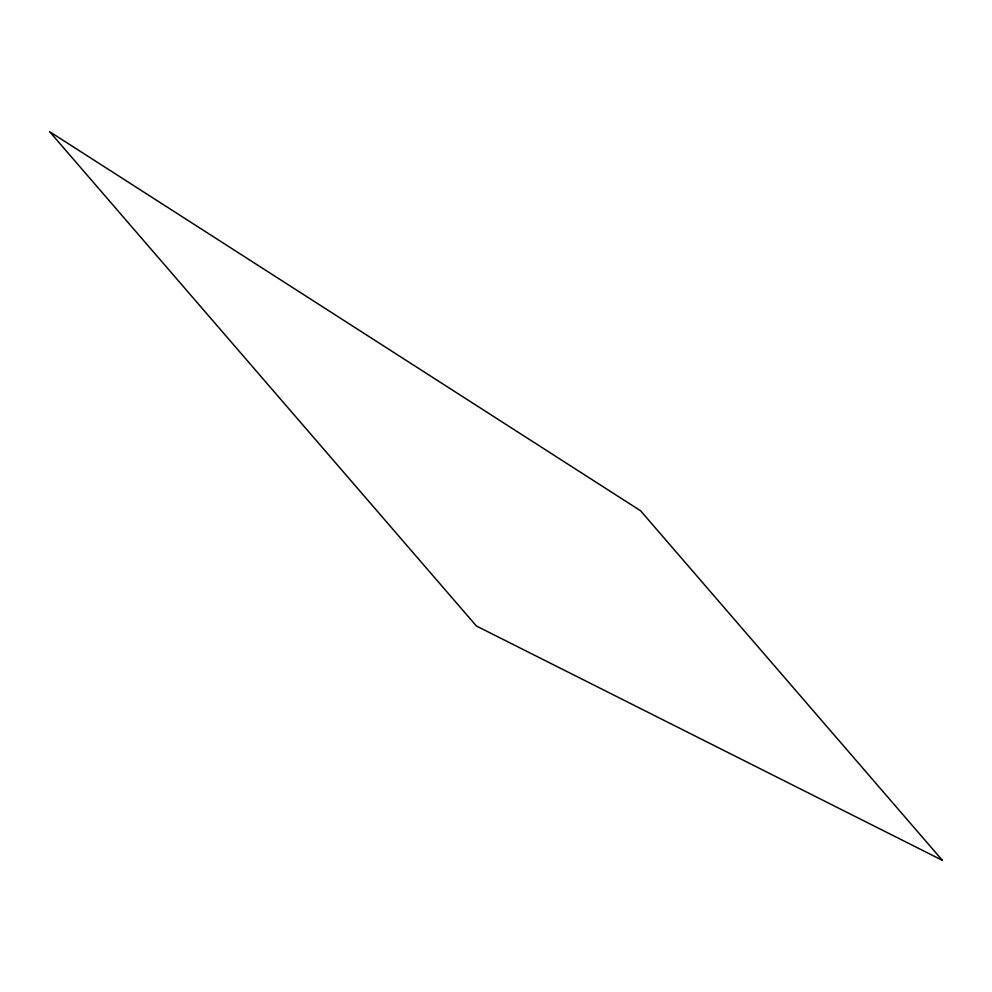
<?xml version="1.0" encoding="UTF-8"?>
<svg xmlns="http://www.w3.org/2000/svg" width="992" height="992" viewBox="0 0 992 992"><rect width="100%" height="100%" fill="white"/><g stroke="black" fill="none" stroke-linecap="round" stroke-linejoin="round"><path stroke-width="1.49" d="M942.4 860.349L476.408 626.002L49.6 131.651L640.609 510.793L942.4 860.349"/></g></svg>
